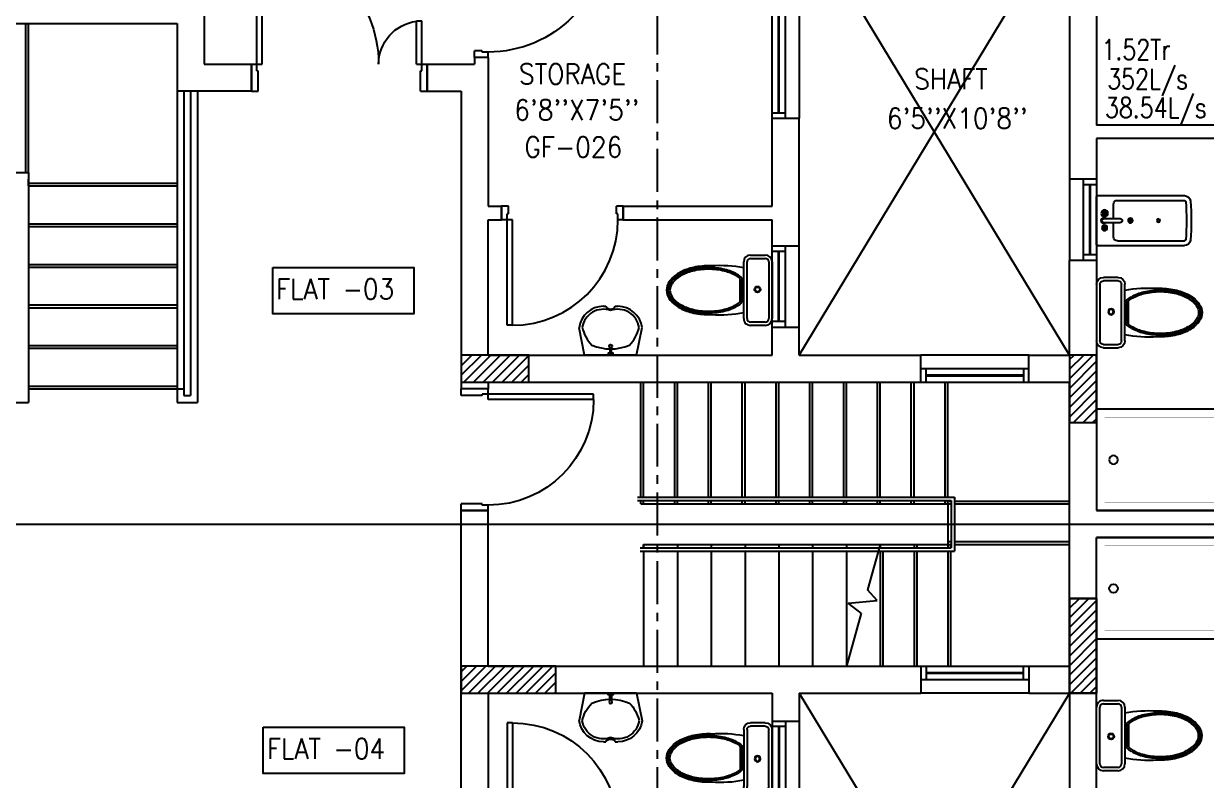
# Model space of a CAD drawing. Header units: millimetres. Extents: x -1288794 to 2153086, y -2701644 to -1428868.
# Drawn here: x 1111436 to 1120182, y -1493463 to -1487869 of the extents above; entities that cross this region are included whole.
import ezdxf

# ---------------------------------------------------------------- set-up
doc = ezdxf.new("R2010")
doc.units = ezdxf.units.MM
doc.header["$LTSCALE"] = 100
doc.linetypes.add('CENTER', pattern=[50.8, 31.75, -6.35, 6.35, -6.35])
doc.linetypes.add('DASHED2', pattern=[9.525, 6.35, -3.175])
for name, color, linetype in [('A-ANNO-TEXT', 8, 'Continuous'), ('A-DOOR', 4, 'Continuous'), ('A-FLOR-OVHD', 4, 'DASHED2'), ('A-FLOR-PFIX', 8, 'Continuous'), ('A-FLOR-SPCL', 8, 'Continuous'), ('A-FLOR-STRS', 8, 'Continuous'), ('A-GLAZ', 5, 'Continuous'), ('A-GRID', 253, 'CENTER'), ('A-WALL-FULL', 8, 'Continuous'), ('AC-SAD TEXT', 3, 'Continuous'), ('S-COL- HACT.', 9, 'Continuous'), ('S-COL.', 8, 'Continuous')]:
    doc.layers.add(name, color=color, linetype=linetype)
doc.styles.add('ROMANS', font='romans.shx', dxfattribs={"width": 0.8})
doc.styles.add('SIMPLEX', font='simplex.shx', dxfattribs={"width": 0.8})
pattern_1 = [(45, (2220225.743, -1109556.65), (-35.355339, 35.355339), [])]

# ---------------------------------------------------------------- blocks, each defined once
blk = doc.blocks.new('BT-2')
blk.add_lwpolyline([(0, 750), (1700, 750), (1700, 0), (0, 0)], close=True)
at = {"const_width": 2}
blk.add_lwpolyline([(60, 690), (1340, 690, -0.414214), (1640, 390), (1640, 360, -0.414214), (1340, 60), (60, 60)], format="xyb", close=True, dxfattribs=at)
blk.add_circle((125, 374.5), 31.9)
blk = doc.blocks.new('W-80')
for p, q in [((800, 100), (0, 100)), ((40, 0), (40, 100)), ((760, 100), (760, 0)), ((800, 0), (0, 0))]:
    blk.add_line(p, q)
at = {"linetype": 'Continuous'}
for p, q in [((760, 53), (40, 53)), ((760, 47), (40, 47))]:
    blk.add_line(p, q, dxfattribs=at)
blk = doc.blocks.new('BIDET-1')
for p, q in [((175, 0), (-175, 0)), ((-185, -10), (-185, -649.1)), ((-38.7, -59.3), (-69, -59.3)), ((-53.8, -44.1), (-53.8, -74.4)), ((-15, -54.3), (-15, -174.3)), ((15, -54.3), (15, -174.3)), ((38.7, -59.3), (69, -59.3)), ((53.8, -44.1), (53.8, -74.4)), ((185, -10), (185, -649.1)), ((-150, -155), (-150, -649.1)), ((-15, -125), (-120, -125)), ((120, -125), (15, -125)), ((150, -155), (150, -649.1)), ((12.5, -250), (-12.5, -250)), ((-8.8, -258.8), (8.8, -241.2)), ((-8.8, -241.2), (8.8, -258.8)), ((0, -237.5), (0, -262.5))]:
    blk.add_line(p, q)
for centre, radius in [((-53.8, -59.3), 25), ((-53.8, -59.3), 20), ((-53.8, -59.3), 15.2), ((-53.8, -59.3), 10.2), ((53.8, -59.3), 20), ((53.8, -59.3), 15.2), ((53.8, -59.3), 10.2), ((0, -250), 17.5), ((0, -250), 12.5), ((0, -457.5), 12.5), ((0, -457.5), 10)]:
    blk.add_circle(centre, radius)
for centre, radius, start, end in [((-175, -10), 10, 90, 180), ((175, -10), 10, 0, 90), ((0, -54.3), 20, 318.59038, 221.40962), ((0, -54.3), 15, 0, 180), ((-120, -155), 30, 90, 180), ((0, -174.3), 15, 180, 0), ((120, -155), 30, 0, 90), ((-140, -649.1), 45, 180, 265.20622), ((-140, -649.1), 10, 180, 265.20622), ((0, 1020.3), 1720.2, 265.20622, 274.79378), ((0, 1020.3), 1685.2, 265.20622, 274.79378), ((140, -649.1), 10, 274.79378, 0), ((140, -649.1), 45, 274.79378, 0)]:
    blk.add_arc(centre, radius, start, end)
blk = doc.blocks.new('WC-1')
for p, q in [((-210, 0), (210, 0)), ((-260, -160), (-260, -50)), ((-235, -160), (-235, -50)), ((-210, -25), (210, -25)), ((235, -50), (235, -160)), ((260, -50), (260, -160)), ((210, -185), (-210, -185)), ((210, -210), (-210, -210)), ((91.5, -222.5), (-91.5, -222.5)), ((85.8, -235), (-85.8, -235))]:
    blk.add_line(p, q)
for radius in [22.1, 17.1]:
    blk.add_circle((-6.1, -107.5), radius)
for centre, radius, start, end in [((-210, -50), 50, 90, 180), ((-210, -50), 25, 90, 180), ((210, -50), 50, 360, 90), ((210, -50), 25, 360, 90), ((-210, -160), 50, 180, 270), ((-210, -160), 25, 180, 270), ((210, -160), 25, 270, 360), ((210, -160), 50, 270, 360), ((722.3, -383.2), 904.1, 168.95288, 184.06317), ((178.2, -428.2), 340.7, 149.85861, 166.47658), ((68.6, -364.5), 214, 138.41516, 149.85861), ((68.6, -364.5), 201.5, 139.99435, 149.85861), ((-68.6, -364.5), 201.5, 30.14139, 40.00565), ((-68.6, -364.5), 214, 30.14139, 41.58484), ((-178.2, -428.2), 340.7, 13.52342, 30.14139), ((352.1, -470), 519.6, 166.47658, 180), ((178.2, -428.2), 328.2, 149.85861, 166.47658), ((-178.2, -428.2), 328.2, 13.52342, 30.14139), ((-352.1, -470), 519.6, 360, 13.52342), ((352.1, -470), 507.1, 166.47658, 180), ((-352.1, -470), 507.1, 360, 13.52342), ((352.1, -470), 532.1, 177.55413, 180), ((352.1, -470), 532.1, 180, 193.52342), ((352.1, -470), 519.6, 180, 193.52342), ((352.1, -470), 507.1, 180, 193.52342), ((-352.1, -470), 507.1, 346.47658, 360), ((-352.1, -470), 519.6, 346.47658, 360), ((-352.1, -470), 532.1, 346.47658, 360), ((-352.1, -470), 532.1, 360, 2.44587), ((178.2, -511.8), 353.2, 193.52342, 210.14139), ((178.2, -511.8), 340.7, 193.52342, 210.14139), ((178.2, -511.8), 328.2, 193.52342, 210.14139), ((-178.2, -511.8), 328.2, 329.85861, 346.47658), ((-178.2, -511.8), 340.7, 329.85861, 346.47658), ((-178.2, -511.8), 353.2, 329.85861, 346.47658), ((68.6, -575.5), 226.5, 210.14139, 234.49716), ((68.6, -575.5), 214, 210.14139, 234.49716), ((68.6, -575.5), 201.5, 210.14139, 234.49716), ((-68.6, -575.5), 201.5, 305.50284, 329.85861), ((-68.6, -575.5), 214, 305.50284, 329.85861), ((-68.6, -575.5), 226.5, 305.50284, 329.85861), ((0, -671.6), 108.4, 234.49716, 270), ((0, -671.6), 95.9, 234.49716, 270), ((0, -671.6), 83.4, 234.49716, 270), ((0, -671.6), 83.4, 270, 305.50284), ((0, -671.6), 95.9, 270, 305.50284), ((0, -671.6), 108.4, 270, 305.50284)]:
    blk.add_arc(centre, radius, start, end)
at = {"linetype": 'Continuous', "ltscale": 50}
blk.add_arc((-722.3, -383.2), 904.1, 355.93683, 11.04712, dxfattribs=at)
blk = doc.blocks.new('W-60')
for p, q in [((600, 100), (0, 100)), ((40, 0), (40, 100)), ((560, 100), (560, 0)), ((600, 0), (0, 0))]:
    blk.add_line(p, q)
at = {"linetype": 'Continuous'}
for p, q in [((560, 53), (40, 53)), ((560, 47), (40, 47))]:
    blk.add_line(p, q, dxfattribs=at)
blk = doc.blocks.new('D-130-R')
for p, q in [((1220, 200), (1220, 1100)), ((1220, 1100), (1260, 1100)), ((1260, 200), (1260, 1100)), ((80, 520), (40, 520)), ((40, 200), (40, 520)), ((80, 200), (80, 520)), ((0, 0), (0, 200)), ((80, 200), (0, 200)), ((40, 150), (40, 200)), ((1300, 200), (1220, 200)), ((1260, 150), (1260, 200)), ((1300, 0), (1300, 200)), ((50, 150), (40, 150)), ((50, 0), (50, 150)), ((1260, 150), (1250, 150)), ((1250, 0), (1250, 150)), ((50, 0), (0, 0)), ((1300, 0), (1250, 0))]:
    blk.add_line(p, q)
for centre, radius, start, end in [((1260, 200), 900, 92.54732, 180), ((40, 200), 320, 0, 82.81924)]:
    blk.add_arc(centre, radius, start, end)
blk = doc.blocks.new('D-100-R1')
for p, q in [((-80, 980), (-80, 100)), ((-80, 980), (-40, 980)), ((-40, 980), (-40, 55)), ((-1000, 100), (-1000, 0)), ((-1000, 100), (-960, 100)), ((-960, 100), (-960, 55)), ((-80, 100), (0, 100)), ((0, 100), (0, 0)), ((-960, 55), (-950, 55)), ((-950, 55), (-950, 0)), ((-50, 55), (-50, 0)), ((-50, 55), (-40, 55)), ((-50, 0), (0, 0)), ((-1000, 0), (-950, 0))]:
    blk.add_line(p, q)
at = {"linetype": 'Continuous'}
blk.add_arc((-80, 100), 880, 90, 180, dxfattribs=at)
blk = doc.blocks.new('LAV-4')
for p, q in [((-266, 0), (-322, -283)), ((-266, 0), (268, 0)), ((268, 0), (324, -280)), ((-48, -500), (-75, -500)), ((75, -500), (50, -500))]:
    blk.add_line(p, q)
for points in [[(-25, 0), (-25, -18), (25, -18), (25, 0)], [(-9, -20), (-9, -57), (8, -57), (8, -20)]]:
    blk.add_lwpolyline(points, close=True)
blk.add_circle((0, -91), 15.4)
for centre, radius, start, end in [((74, -366), 375, 135.3333, 167.1432), ((0, -539), 477, 66.1261, 113.874), ((-74, -366), 375, 12.5199, 44.6667), ((-75, -250), 250, 187.6784, 270), ((-75, -250), 220, 188.5814, 289.9523), ((75, -250), 220, 250.0878, 350.8515), ((75, -250), 250, 270, 353.0121), ((1, -527), 55.9, 28.7827, 151.2173), ((50, -499), 0, 238.1883, 0)]:
    blk.add_arc(centre, radius, start, end)
blk = doc.blocks.new('D-90-R1')
for p, q in [((-80, 880), (-40, 880)), ((-80, 880), (-80, 100)), ((-40, 880), (-40, 55)), ((-900, 100), (-860, 100)), ((-900, 100), (-900, 0)), ((-860, 100), (-860, 55)), ((-80, 100), (0, 100)), ((0, 100), (0, 0)), ((-860, 55), (-850, 55)), ((-850, 55), (-850, 0)), ((-50, 55), (-40, 55)), ((-50, 55), (-50, 0)), ((-50, 0), (0, 0)), ((-900, 0), (-850, 0))]:
    blk.add_line(p, q)
at = {"linetype": 'Continuous'}
blk.add_arc((-80, 100), 780, 90, 180, dxfattribs=at)
blk = doc.blocks.new('W-100')
for p, q in [((1000, 100), (0, 100)), ((40, 0), (40, 100)), ((960, 100), (960, 0)), ((1000, 0), (0, 0))]:
    blk.add_line(p, q)
at = {"linetype": 'Continuous'}
for p, q in [((960, 53), (40, 53)), ((960, 47), (40, 47))]:
    blk.add_line(p, q, dxfattribs=at)
blk = doc.blocks.new('D-90-R')
for p, q in [((-80, 980), (-40, 980)), ((-80, 980), (-80, 200)), ((-40, 980), (-40, 155)), ((-900, 200), (-860, 200)), ((-900, 200), (-900, 0)), ((-860, 200), (-860, 155)), ((-80, 200), (0, 200)), ((0, 200), (0, 0)), ((-860, 155), (-850, 155)), ((-850, 155), (-850, 0)), ((-50, 155), (-40, 155)), ((-50, 155), (-50, 0)), ((-50, 0), (0, 0)), ((-900, 0), (-850, 0))]:
    blk.add_line(p, q)
at = {"linetype": 'Continuous'}
blk.add_arc((-80, 200), 780, 90, 180, dxfattribs=at)

msp = doc.modelspace()

# ---------------------------------------------------------------- hatches: boundary and pattern name
at = {"layer": 'S-COL- HACT.', "linetype": 'Continuous', "ltscale": 3}
h = msp.add_hatch(dxfattribs=at)
h.set_pattern_fill('ANSI31', color=256, scale=400, style=0)
h.set_pattern_definition(pattern_1)
h.paths.add_polyline_path([(1114670.6, -1490518.6), (1115170.6, -1490518.6), (1115170.6, -1490318.6), (1114670.6, -1490318.6)])
h = msp.add_hatch(dxfattribs=at)
h.set_pattern_fill('ANSI31', color=256, scale=400, style=0)
h.set_pattern_definition(pattern_1)
h.paths.add_polyline_path([(1119170.6, -1490818.6), (1119370.6, -1490818.6), (1119370.6, -1490318.6), (1119170.6, -1490318.6)])
h = msp.add_hatch(dxfattribs=at)
h.set_pattern_fill('ANSI31', color=256, scale=400, style=0)
h.set_pattern_definition(pattern_1)
h.paths.add_polyline_path([(1119170.6, -1492818.6), (1119370.6, -1492818.6), (1119370.6, -1492118.6), (1119170.6, -1492118.6)])
h = msp.add_hatch(dxfattribs=at)
h.set_pattern_fill('ANSI31', color=256, scale=400, style=0)
h.set_pattern_definition(pattern_1)
h.paths.add_polyline_path([(1114670.6, -1492818.6), (1115370.6, -1492818.6), (1115370.6, -1492618.6), (1114670.6, -1492618.6)])

# ---------------------------------------------------------------- linework, layer by layer
at = {"layer": 'A-ANNO-TEXT', "color": 5}
for points in [[(1113279.6, -1489671.5), (1114322, -1489671.5), (1114322, -1490013.9), (1113279.6, -1490013.9)], [(1113206.4, -1493070.7), (1114248.8, -1493070.7), (1114248.8, -1493413.2), (1113206.4, -1493413.2)]]:
    msp.add_lwpolyline(points, close=True, dxfattribs=at)
at = {"layer": 'A-FLOR-OVHD', "linetype": 'Continuous'}
for p, q in [((1111470.6, -1488968.6), (1111470.6, -1487868.6)), ((1111470.6, -1489068.6), (1112570.6, -1489068.6)), ((1111470.6, -1489368.6), (1112570.6, -1489368.6)), ((1111470.6, -1489668.6), (1112570.6, -1489668.6)), ((1111470.6, -1489968.6), (1112570.6, -1489968.6)), ((1111470.6, -1490268.6), (1112570.6, -1490268.6)), ((1116020.6, -1491368.6), (1116020.6, -1490518.6)), ((1116270.6, -1491368.6), (1116270.6, -1490518.6)), ((1116520.6, -1491368.6), (1116520.6, -1490518.6)), ((1116770.6, -1491368.6), (1116770.6, -1490518.6)), ((1117020.6, -1491368.6), (1117020.6, -1490518.6)), ((1117270.6, -1491368.6), (1117270.6, -1490518.6)), ((1117520.6, -1491368.6), (1117520.6, -1490518.6)), ((1117770.6, -1491368.6), (1117770.6, -1490518.6)), ((1118020.6, -1491368.6), (1118020.6, -1490518.6)), ((1118270.6, -1491368.6), (1118270.6, -1490518.6)), ((1111470.6, -1490568.6), (1112570.6, -1490568.6)), ((1112570.6, -1490568.6), (1112620.6, -1490568.6)), ((1118320.6, -1491418.6), (1119170.6, -1491418.6)), ((1116020.6, -1491718.6), (1116020.6, -1491743.6)), ((1116020.6, -1491768.6), (1116020.6, -1492618.6)), ((1116270.6, -1491718.6), (1116270.6, -1491743.6)), ((1116270.6, -1491768.6), (1116270.6, -1492618.6)), ((1116520.6, -1491718.6), (1116520.6, -1491743.6)), ((1116520.6, -1491768.6), (1116520.6, -1492618.6)), ((1116770.6, -1491718.6), (1116770.6, -1491743.6)), ((1116770.6, -1491768.6), (1116770.6, -1492618.6)), ((1117020.6, -1491718.6), (1117020.6, -1491743.6)), ((1117020.6, -1491768.6), (1117020.6, -1492618.6)), ((1117270.6, -1491718.6), (1117270.6, -1491743.6)), ((1117270.6, -1491768.6), (1117270.6, -1492618.6)), ((1117520.6, -1491718.6), (1117520.6, -1491743.6)), ((1117520.6, -1491768.6), (1117520.6, -1492618.6)), ((1117770.6, -1491768.6), (1117770.6, -1492618.6)), ((1118020.6, -1491768.6), (1118020.6, -1492618.6)), ((1118270.6, -1491768.6), (1118270.6, -1492618.6)), ((1118320.6, -1491718.6), (1119170.6, -1491718.6))]:
    msp.add_line(p, q, dxfattribs=at)
at = {"layer": 'A-FLOR-SPCL', "ltscale": 3}
for p, q in [((1117170.6, -1490318.6), (1119170.6, -1487018.6)), ((1119170.6, -1490318.6), (1117170.6, -1487018.6)), ((1119170.6, -1492818.6), (1117170.6, -1496118.6)), ((1117170.6, -1492818.6), (1119170.6, -1496118.6))]:
    msp.add_line(p, q, dxfattribs=at)
at = {"layer": 'A-FLOR-STRS', "ltscale": 3}
for p, q in [((1111450.6, -1488968.6), (1111450.6, -1487868.6)), ((1112570.6, -1488368.6), (1112570.6, -1489368.6)), ((1112620.6, -1488368.6), (1112620.6, -1489356.1)), ((1112670.6, -1488368.6), (1112670.6, -1490618.6)), ((1112720.6, -1488368.6), (1112720.6, -1490668.6)), ((1108750.6, -1488968.6), (1111470.6, -1488968.6)), ((1111470.6, -1488968.6), (1111470.6, -1490668.6)), ((1111470.6, -1489068.6), (1111470.6, -1489018.6)), ((1111470.6, -1489048.6), (1112570.6, -1489048.6)), ((1111470.6, -1489348.6), (1112570.6, -1489348.6)), ((1112570.6, -1489368.6), (1112570.6, -1490668.6)), ((1112620.6, -1489356.1), (1112620.6, -1490618.6)), ((1111470.6, -1489648.6), (1112570.6, -1489648.6)), ((1111470.6, -1489948.6), (1112570.6, -1489948.6)), ((1111470.6, -1490248.6), (1112570.6, -1490248.6)), ((1111470.6, -1490548.6), (1112570.6, -1490548.6)), ((1116000.6, -1491368.6), (1116000.6, -1490518.6)), ((1116250.6, -1491368.6), (1116250.6, -1490518.6)), ((1116500.6, -1491368.6), (1116500.6, -1490518.6)), ((1116750.6, -1491368.6), (1116750.6, -1490518.6)), ((1117000.6, -1491368.6), (1117000.6, -1490518.6)), ((1117250.6, -1491368.6), (1117250.6, -1490518.6)), ((1117500.6, -1491368.6), (1117500.6, -1490518.6)), ((1117750.6, -1491368.6), (1117750.6, -1490518.6)), ((1118000.6, -1491368.6), (1118000.6, -1490518.6)), ((1118250.6, -1491368.6), (1118250.6, -1490518.6)), ((1112620.6, -1490618.6), (1112670.6, -1490618.6)), ((1108770.6, -1490668.6), (1111470.6, -1490668.6)), ((1112570.6, -1490668.6), (1112720.6, -1490668.6)), ((1115975.6, -1491368.6), (1118320.6, -1491368.6)), ((1115975.6, -1491393.6), (1118295.6, -1491393.6)), ((1116000.6, -1491418.6), (1116000.6, -1491393.6)), ((1116000.6, -1491418.6), (1118270.6, -1491418.6)), ((1116020.6, -1491418.6), (1116020.6, -1491393.6)), ((1116250.6, -1491418.6), (1116250.6, -1491393.6)), ((1116270.6, -1491418.6), (1116270.6, -1491393.6)), ((1116500.6, -1491418.6), (1116500.6, -1491393.6)), ((1116520.6, -1491418.6), (1116520.6, -1491393.6)), ((1116750.6, -1491418.6), (1116750.6, -1491393.6)), ((1116770.6, -1491418.6), (1116770.6, -1491393.6)), ((1117000.6, -1491418.6), (1117000.6, -1491393.6)), ((1117020.6, -1491418.6), (1117020.6, -1491393.6)), ((1117250.6, -1491418.6), (1117250.6, -1491393.6)), ((1117270.6, -1491418.6), (1117270.6, -1491393.6)), ((1117500.6, -1491418.6), (1117500.6, -1491393.6)), ((1117520.6, -1491418.6), (1117520.6, -1491393.6)), ((1117750.6, -1491418.6), (1117750.6, -1491393.6)), ((1117770.6, -1491418.6), (1117770.6, -1491393.6)), ((1118000.6, -1491418.6), (1118000.6, -1491393.6)), ((1118020.6, -1491418.6), (1118020.6, -1491393.6)), ((1118250.6, -1491418.6), (1118250.6, -1491393.6)), ((1118270.6, -1491418.6), (1118270.6, -1491393.6)), ((1118270.6, -1491398.6), (1118295.6, -1491398.6)), ((1118270.6, -1491418.6), (1118270.6, -1491718.6)), ((1118270.6, -1491418.6), (1118295.6, -1491418.6)), ((1118295.6, -1491393.6), (1118295.6, -1491743.6)), ((1118320.6, -1491368.6), (1118320.6, -1491768.6)), ((1118320.6, -1491398.6), (1119170.6, -1491398.6)), ((1115995.6, -1491743.6), (1118295.6, -1491743.6)), ((1115995.6, -1491768.6), (1118320.6, -1491768.6)), ((1116020.6, -1491718.6), (1118270.6, -1491718.6)), ((1116020.6, -1491743.6), (1116020.6, -1491718.6)), ((1117770.6, -1491718.6), (1117676.9, -1492055.9)), ((1117770.6, -1491718.6), (1117770.6, -1491743.6)), ((1117790.6, -1491768.6), (1117790.6, -1492618.6)), ((1118020.6, -1491718.6), (1118020.6, -1491743.6)), ((1118040.6, -1491718.6), (1118040.6, -1491743.6)), ((1118040.6, -1491768.6), (1118040.6, -1492618.6)), ((1118270.6, -1491698.6), (1118295.6, -1491698.6)), ((1118270.6, -1491718.6), (1118270.6, -1491743.6)), ((1118270.6, -1491718.6), (1118295.6, -1491718.6)), ((1118270.6, -1491718.6), (1118270.6, -1491743.6)), ((1118290.6, -1491718.6), (1118290.6, -1491743.6)), ((1118290.6, -1491718.6), (1118290.6, -1491743.6)), ((1118290.6, -1491768.6), (1118290.6, -1492618.6)), ((1118290.6, -1491768.6), (1118290.6, -1492618.6)), ((1118320.6, -1491698.6), (1119170.6, -1491698.6)), ((1117748.7, -1492133.4), (1117676.9, -1492055.9)), ((1117532.7, -1492154.1), (1117748.7, -1492133.4)), ((1117629.6, -1492226.1), (1117532.7, -1492154.1)), ((1117629.6, -1492226.1), (1117520.6, -1492618.6))]:
    msp.add_line(p, q, dxfattribs=at)
at = {"layer": 'A-GLAZ', "ltscale": 3}
for p, q in [((1117170.6, -1487568.6), (1117170.6, -1488568.6)), ((1119170.6, -1489018.6), (1119170.6, -1489618.6)), ((1117170.6, -1490111.8), (1117170.6, -1489511.8)), ((1118870.6, -1490318.6), (1118070.6, -1490318.6)), ((1118870.6, -1492818.6), (1118070.6, -1492818.6)), ((1117170.6, -1493025.5), (1117170.6, -1493625.5))]:
    msp.add_line(p, q, dxfattribs=at)
at = {"layer": 'A-GRID', "ltscale": 0.1}
msp.add_line((1116120.6, -1466442.6), (1116120.6, -1514577), dxfattribs=at)
at = {"layer": 'A-WALL-FULL', "ltscale": 3}
for p, q in [((1119370.6, -1483218.6), (1119370.6, -1488618.6)), ((1112770.6, -1486318.6), (1112770.6, -1488168.6)), ((1119170.6, -1487018.6), (1119170.6, -1489018.6)), ((1107670.6, -1487868.6), (1112570.6, -1487868.6)), ((1112570.6, -1487868.6), (1112570.6, -1488368.6)), ((1112770.6, -1488168.6), (1113120.6, -1488168.6)), ((1113120.6, -1488168.6), (1113120.6, -1488368.6)), ((1114420.6, -1488168.6), (1114770.6, -1488168.6)), ((1114420.6, -1488168.6), (1114420.6, -1488368.6)), ((1114770.6, -1488118.6), (1114770.6, -1488168.6)), ((1114870.6, -1488118.6), (1114770.6, -1488118.6)), ((1114870.6, -1488118.6), (1114870.6, -1489218.6)), ((1113120.6, -1488368.6), (1112570.6, -1488368.6)), ((1114420.6, -1488368.6), (1114670.6, -1488368.6)), ((1114670.6, -1488368.6), (1114670.6, -1490568.6)), ((1116970.6, -1489218.6), (1116970.6, -1488568.6)), ((1116970.6, -1488568.6), (1117170.6, -1488568.6)), ((1117170.6, -1489511.8), (1117170.6, -1488568.6)), ((1121691.4, -1488618.6), (1119370.6, -1488618.6)), ((1121491.4, -1488718.6), (1119370.6, -1488718.6)), ((1119370.6, -1488718.6), (1119370.6, -1489018.6)), ((1119370.6, -1489018.6), (1119170.6, -1489018.6)), ((1114870.6, -1489218.6), (1114970.6, -1489218.6)), ((1114970.6, -1489218.6), (1114970.6, -1489318.6)), ((1115870.6, -1489218.6), (1116970.6, -1489218.6)), ((1115870.6, -1489218.6), (1115870.6, -1489318.6)), ((1114870.6, -1490318.6), (1114870.6, -1489318.6)), ((1114870.6, -1489318.6), (1114970.6, -1489318.6)), ((1115870.6, -1489318.6), (1116970.6, -1489318.6)), ((1116970.6, -1489511.8), (1116970.6, -1489318.6)), ((1116970.6, -1489511.8), (1117170.6, -1489511.8)), ((1116970.6, -1489511.8), (1117170.6, -1489511.8)), ((1119370.6, -1489618.6), (1119170.6, -1489618.6)), ((1119170.6, -1490318.6), (1119170.6, -1489618.6)), ((1119370.6, -1489618.6), (1119370.6, -1491468.6)), ((1116970.6, -1490318.6), (1116970.6, -1490111.8)), ((1116970.6, -1490111.8), (1117170.6, -1490111.8)), ((1117170.6, -1490318.6), (1117170.6, -1490111.8)), ((1114870.6, -1490318.6), (1116970.6, -1490318.6)), ((1117170.6, -1490318.6), (1118070.6, -1490318.6)), ((1118070.6, -1490518.6), (1118070.6, -1490318.6)), ((1118870.6, -1490518.6), (1118870.6, -1490318.6)), ((1118870.6, -1490318.6), (1119170.6, -1490318.6)), ((1114870.6, -1490518.6), (1118070.6, -1490518.6)), ((1114870.6, -1490518.6), (1114870.6, -1490568.6)), ((1118870.6, -1490518.6), (1119170.6, -1490518.6)), ((1119170.6, -1492618.6), (1119170.6, -1490518.6)), ((1114870.6, -1490568.6), (1114670.6, -1490568.6)), ((1114670.6, -1494768.6), (1114670.6, -1491468.6)), ((1114670.6, -1491468.6), (1114870.6, -1491468.6)), ((1114870.6, -1492618.6), (1114870.6, -1491468.6)), ((1121491.4, -1491468.6), (1119370.6, -1491468.6)), ((1097254.4, -1491568.6), (1123670.6, -1491568.6)), ((1121491.4, -1491668.6), (1119370.6, -1491668.6)), ((1119370.6, -1493518.6), (1119370.6, -1491668.6)), ((1114870.6, -1492618.6), (1118070.6, -1492618.6)), ((1118070.6, -1492618.6), (1118070.6, -1492818.6)), ((1118870.6, -1492618.6), (1119170.6, -1492618.6)), ((1118870.6, -1492618.6), (1118870.6, -1492818.6)), ((1114870.6, -1492818.6), (1116970.6, -1492818.6)), ((1114870.6, -1492818.6), (1114870.6, -1493818.6)), ((1116970.6, -1492818.6), (1116970.6, -1493025.5)), ((1117170.6, -1492818.6), (1118070.6, -1492818.6)), ((1117170.6, -1492818.6), (1117170.6, -1493025.5)), ((1118870.6, -1492818.6), (1119170.6, -1492818.6)), ((1119170.6, -1492818.6), (1119170.6, -1493518.6)), ((1116970.6, -1493025.5), (1117170.6, -1493025.5))]:
    msp.add_line(p, q, dxfattribs=at)
at = {"layer": 'S-COL.', "linetype": 'Continuous', "ltscale": 3}
for p, q in [((1115170.6, -1490318.6), (1114670.6, -1490318.6)), ((1114670.6, -1490318.6), (1114670.6, -1490518.6)), ((1115170.6, -1490518.6), (1115170.6, -1490318.6)), ((1119170.6, -1492118.6), (1119170.6, -1492818.6)), ((1119370.6, -1492118.6), (1119170.6, -1492118.6)), ((1119170.6, -1492818.6), (1119170.6, -1492118.6)), ((1119170.6, -1492118.6), (1119370.6, -1492118.6)), ((1119170.6, -1492118.6), (1119170.6, -1492818.6)), ((1119370.6, -1492118.6), (1119170.6, -1492118.6)), ((1119170.6, -1492818.6), (1119170.6, -1492118.6)), ((1119170.6, -1492118.6), (1119370.6, -1492118.6)), ((1119370.6, -1492818.6), (1119370.6, -1492118.6)), ((1119370.6, -1492118.6), (1119370.6, -1492818.6)), ((1119370.6, -1492818.6), (1119370.6, -1492118.6)), ((1119370.6, -1492118.6), (1119370.6, -1492818.6)), ((1115370.6, -1492618.6), (1114670.6, -1492618.6)), ((1114670.6, -1492618.6), (1114670.6, -1492818.6)), ((1115370.6, -1492818.6), (1115370.6, -1492618.6)), ((1114670.6, -1492818.6), (1115370.6, -1492818.6)), ((1119170.6, -1492818.6), (1119370.6, -1492818.6)), ((1119370.6, -1492818.6), (1119170.6, -1492818.6)), ((1119170.6, -1492818.6), (1119370.6, -1492818.6)), ((1119370.6, -1492818.6), (1119170.6, -1492818.6))]:
    msp.add_line(p, q, dxfattribs=at)
for points in [[(1114670.6, -1490518.6), (1115170.6, -1490518.6), (1115170.6, -1490318.6), (1114670.6, -1490318.6)], [(1119170.6, -1490818.6), (1119370.6, -1490818.6), (1119370.6, -1490318.6), (1119170.6, -1490318.6)], [(1119170.6, -1492818.6), (1119370.6, -1492818.6), (1119370.6, -1492118.6), (1119170.6, -1492118.6)], [(1114670.6, -1492818.6), (1115370.6, -1492818.6), (1115370.6, -1492618.6), (1114670.6, -1492618.6)]]:
    msp.add_lwpolyline(points, close=True, dxfattribs=at)

# ---------------------------------------------------------------- block references
at = {"layer": 'A-DOOR', "ltscale": 3, "xscale": -1, "rotation": 270}
for name, p in [('D-100-R1', (1114770.6, -1487118.6)), ('D-90-R', (1114670.6, -1490568.6))]:
    msp.add_blockref(name, p, dxfattribs=at)
at = {"layer": 'A-DOOR', "ltscale": 3, "xscale": -1}
for name, p in [('D-130-R', (1114420.6, -1488368.6)), ('D-90-R1', (1114970.6, -1493918.6))]:
    msp.add_blockref(name, p, dxfattribs=at)
at = {"layer": 'A-DOOR', "ltscale": 3, "rotation": 180}
msp.add_blockref('D-90-R1', (1114970.6, -1489218.6), dxfattribs=at)
at = {"layer": 'A-FLOR-PFIX', "ltscale": 3, "xscale": -1}
for name, p, rotation in [('BIDET-1', (1119370.6, -1489325), 90), ('WC-1', (1119370.6, -1490004.9), 90), ('BT-2', (1119370.6, -1490718.6), 180), ('WC-1', (1116970.6, -1493297.8), 270)]:
    msp.add_blockref(name, p, dxfattribs=dict(at, rotation=rotation))
at = {"layer": 'A-FLOR-PFIX', "ltscale": 3}
for p, rotation in [((1116970.6, -1489839.5), 270), ((1119370.6, -1493132.4), 90)]:
    msp.add_blockref('WC-1', p, dxfattribs=dict(at, rotation=rotation))
at = {"layer": 'A-FLOR-PFIX', "ltscale": 3, "xscale": 0.7199999999720604, "yscale": 0.7199999999720604, "zscale": 0.7199999999720604, "rotation": 180}
msp.add_blockref('LAV-4', (1115776.9, -1490318.6), dxfattribs=at)
at = {"layer": 'A-FLOR-PFIX', "ltscale": 3}
msp.add_blockref('BT-2', (1119370.6, -1492418.6), dxfattribs=at)
at = {"layer": 'A-FLOR-PFIX', "ltscale": 3, "xscale": -0.7199999999720604, "yscale": 0.7199999999720604, "zscale": 0.7200000000000001}
msp.add_blockref('LAV-4', (1115776.9, -1492818.6), dxfattribs=at)
at = {"layer": 'A-GLAZ', "ltscale": 3, "xscale": -1}
for name, p, rotation in [('W-100', (1117070.6, -1487568.6), 90), ('W-60', (1116970.6, -1493625.5), 270)]:
    msp.add_blockref(name, p, dxfattribs=dict(at, rotation=rotation))
at = {"layer": 'A-GLAZ', "ltscale": 3}
for name, p, rotation in [('W-60', (1119370.6, -1489618.6), 90), ('W-60', (1116970.6, -1489511.8), 270), ('W-80', (1118870.6, -1490418.6), 180)]:
    msp.add_blockref(name, p, dxfattribs=dict(at, rotation=rotation))
at = {"layer": 'A-GLAZ', "ltscale": 3, "xscale": -1}
msp.add_blockref('W-80', (1118870.6, -1492718.6), dxfattribs=at)

# ---------------------------------------------------------------- texts
at = {"layer": 'A-ANNO-TEXT', "style": 'ROMANS', "width": 0.9}
for s, p in [('STORAGE', (1115098.9, -1488315.7)), ('SHAFT', (1118021.9, -1488353.5)), ("6'8''X7'5''", (1115063.8, -1488581.3)), ("6'5''X10'8''", (1117819.4, -1488644)), ('GF-026', (1115139.2, -1488856.4))]:
    msp.add_text(s, height=150, dxfattribs=at).set_placement(p)
at = {"layer": 'A-ANNO-TEXT', "color": 5, "style": 'ROMANS', "width": 0.9}
for s, p in [('FLAT -03', (1113302.5, -1489905.9)), ('FLAT -04', (1113235.2, -1493305.1))]:
    msp.add_text(s, height=150, dxfattribs=at).set_placement(p)
at = {"layer": 'AC-SAD TEXT', "style": 'SIMPLEX', "width": 0.8}
for s, p in [('1.52Tr', (1119407.2, -1488136)), ('352L/s', (1119449.6, -1488352.9)), ('38.54L/s', (1119432.8, -1488564.3))]:
    msp.add_text(s, height=150, dxfattribs=at).set_placement(p)

doc.saveas('drawing.dxf')
